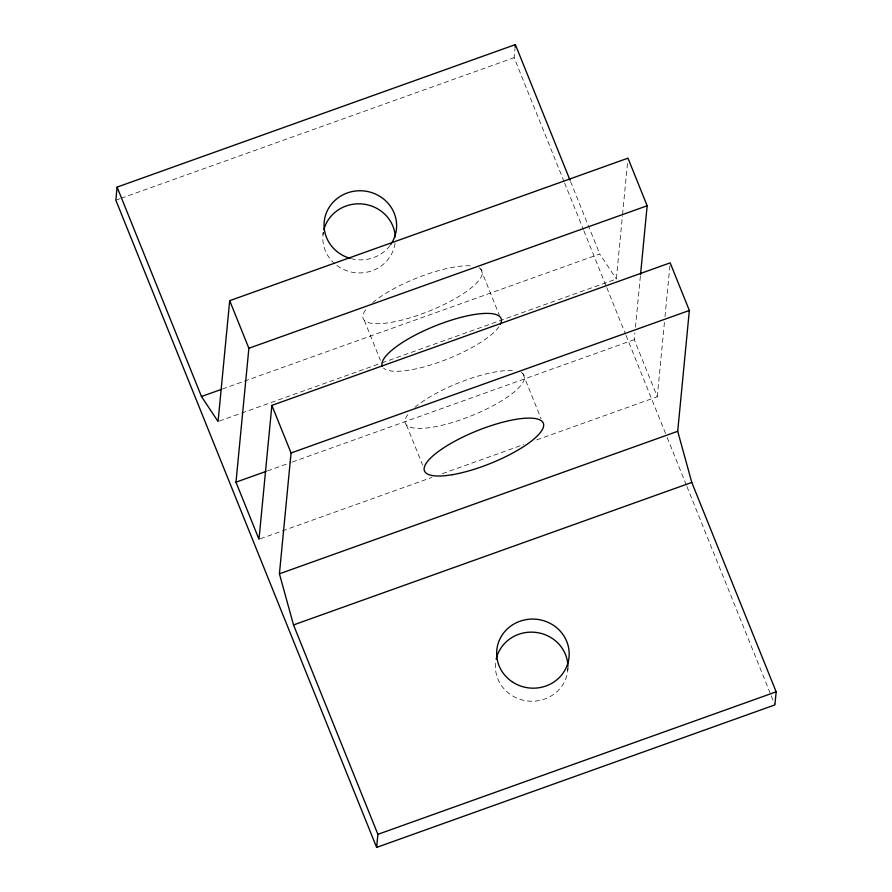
<?xml version="1.0" encoding="UTF-8"?>
<svg xmlns="http://www.w3.org/2000/svg" width="892" height="892" viewBox="0 0 892 892"><rect width="100%" height="100%" fill="white"/><g stroke="black" fill="none" stroke-linecap="round" stroke-linejoin="round"><path stroke-width="0.67" stroke-dasharray="4.46 3.34" d="M322.971 234.741L323.216 232.132M564.09 181.678L514.115 57.668L514.996 48.514M567.769 670.327L568.026 667.707M381.832 362.921L616.35 279.006L622.426 215.842M622.56 214.47L627.589 162.288M536.739 439.89L657.281 396.762L634.268 339.662L634.937 332.761M635.461 327.23L640.512 274.781M657.281 396.762L664.451 322.224M664.986 316.705L670.037 264.244M115.837 200.176L119.762 198.771M121.078 198.303L514.115 57.668M222.431 389.012L599.747 253.997L616.35 279.006M219.376 421.046L240.338 413.542M241.643 413.074L380.527 363.39M267.422 470.92L291.004 462.48M292.32 462.011L634.268 339.662M260.297 538.813L431.929 477.398M442.41 473.652L523.637 444.584M570.59 181.611L599.747 253.997M564.614 182.971L583.357 229.478M583.87 230.772L606.259 286.321M606.772 287.614L625.515 334.121M626.039 335.414L666.636 436.177M667.16 437.47L686.416 485.27M686.94 486.564L770.744 694.556M771.268 695.849L774.903 704.892M480.743 269.016L499.408 315.322M522.935 373.715L541.076 418.738M364.36 320.462L380.427 360.335M406.54 425.161L422.607 465.033M567.936 667.751A36.293 34.543 5.5 0 1 529.536 701.157A36.293 34.543 5.5 0 1 495.551 663.046M395.033 243.293A36.293 34.543 5.5 0 1 372.265 270.689A36.293 34.543 5.5 0 1 335.871 264.723M334.846 263.865A36.293 34.543 5.5 0 1 323.328 232.188M521.196 372.466A64.046 17.65 -21.9 0 1 462.625 419.117A64.046 17.65 -21.9 0 1 409.807 412.182M414.869 407.354A64.046 17.65 -21.9 0 1 515.175 370.738M479.004 267.767A64.046 17.65 -21.9 0 1 420.444 314.419A64.046 17.65 -21.9 0 1 367.627 307.484M372.689 302.656A64.046 17.65 -21.9 0 1 472.983 266.039M498.951 326.751A64.046 17.65 -21.9 0 1 439.845 361.929A64.046 17.65 -21.9 0 1 383.527 368.05M389.871 245.646A36.293 34.543 5.5 0 1 351.515 258.747"/><path stroke-width="1.34" d="M570.066 180.318L515.375 44.6L117.097 187.108L115.837 200.176L376.625 847.4L774.903 704.892L776.163 691.824L691.791 482.427L677.708 431.293L689.349 310.461L670.171 262.861L271.882 405.381L258.992 539.281L235.979 482.171L248.879 348.27L229.701 300.682L627.979 158.163L647.157 205.762L640.512 274.781M229.701 300.682L218.061 421.515L201.469 396.505L117.097 187.108M376.625 847.4L377.885 834.332L293.513 624.935L279.419 573.801L291.06 452.969L271.882 405.381M515.13 47.209L515.375 44.6M248.879 348.27L647.157 205.762M201.469 396.505L221.116 389.481M291.06 452.969L689.349 310.461M235.979 482.171L266.117 471.389M279.419 573.801L677.708 431.293M293.513 624.935L691.791 482.427M377.885 834.332L776.163 691.824M496.164 659.233A36.293 34.543 5.5 0 1 535.133 632.328A36.293 34.543 5.5 0 1 567.936 666.458M323.896 229.657A36.293 34.543 5.5 0 1 362.553 204.012A36.293 34.543 5.5 0 1 395.312 236.848M382.244 366.088A64.046 17.65 -21.9 0 1 444.406 322.458A64.046 17.65 -21.9 0 1 500.434 324.287M350.199 258.401A36.293 34.543 5.5 0 1 326.684 212.095A36.293 34.543 5.5 0 1 377.182 194.857A36.293 34.543 5.5 0 1 390.64 244.598M452.411 474.689A64.046 17.65 -21.9 0 0 543.652 425.651A64.046 17.65 -21.9 0 0 455.678 440.748A64.046 17.65 -21.9 0 0 452.411 474.689M511.852 681.566A36.293 34.543 5.5 0 0 569.029 657.259A36.293 34.543 5.5 0 0 517.873 622.047A36.293 34.543 5.5 0 0 511.852 681.566"/></g></svg>
